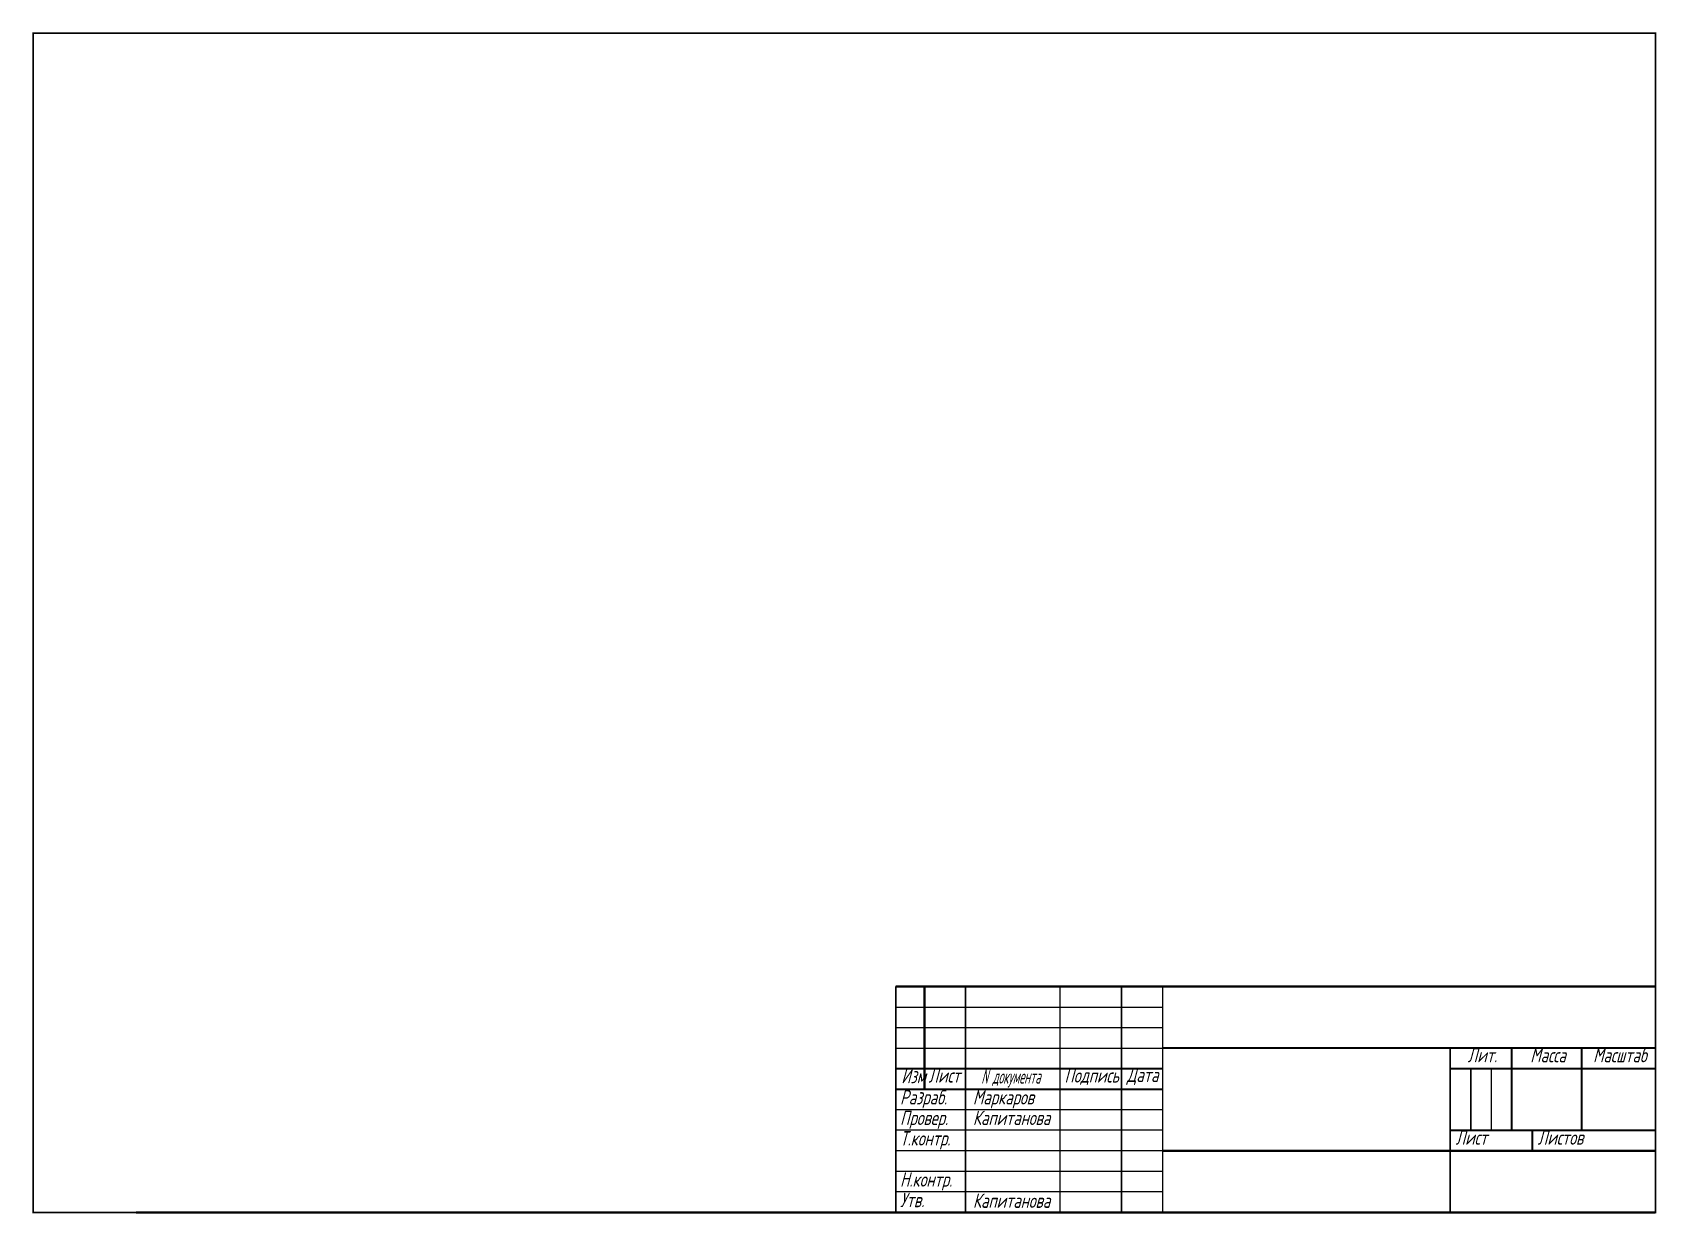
# Model space of a CAD drawing. Header units: millimetres. Extents: x 0 to 5546, y 0 to 4029.
# Drawn here: x 5150.3 to 5545.7, y 3742 to 4029.5 of the extents above.
import ezdxf
from ezdxf.enums import TextEntityAlignment as Align

# ---------------------------------------------------------------- set-up
doc = ezdxf.new("R2010")
doc.units = ezdxf.units.MM
doc.layers.add('FORMAT', color=7, linetype='Continuous')
doc.styles.add('simplex', font='simplex.shx', dxfattribs={"width": 0.7, "oblique": 15})

msp = doc.modelspace()

# ---------------------------------------------------------------- linework, layer by layer
at = {"layer": 'FORMAT'}
for p, q in [((5360.481, 3742.278), (5360.481, 3797.278)), ((5367.481, 3772.278), (5367.481, 3797.278)), ((5377.481, 3797.278), (5377.481, 3742.278)), ((5400.481, 3742.278), (5400.481, 3797.278)), ((5415.481, 3797.278), (5415.481, 3742.278)), ((5425.481, 3742.278), (5425.481, 3797.278)), ((5360.481, 3792.278), (5425.481, 3792.278)), ((5360.481, 3787.278), (5425.481, 3787.278)), ((5360.481, 3782.278), (5425.481, 3782.278)), ((5495.481, 3782.278), (5495.481, 3742.278)), ((5510.481, 3782.278), (5510.481, 3762.278)), ((5527.481, 3762.278), (5527.481, 3782.278)), ((5500.481, 3777.278), (5500.481, 3762.278)), ((5500.481, 3762.278), (5500.481, 3777.278)), ((5505.481, 3777.278), (5505.481, 3762.278)), ((5505.481, 3777.278), (5505.481, 3762.278)), ((5425.481, 3767.278), (5360.481, 3767.278)), ((5425.481, 3762.278), (5360.481, 3762.278)), ((5515.481, 3757.278), (5515.481, 3762.278)), ((5425.481, 3757.278), (5360.481, 3757.278)), ((5425.481, 3752.278), (5360.481, 3752.278)), ((5425.481, 3747.278), (5360.481, 3747.278))]:
    msp.add_line(p, q, dxfattribs=at)
at = {"layer": 'FORMAT', "const_width": 0.4}
msp.add_lwpolyline([(5150.481, 3742.278), (5545.481, 3742.278), (5545.481, 4029.278), (5150.481, 4029.278)], close=True, dxfattribs=at)
at = {"layer": 'FORMAT'}
for points, const_width in [([(5360.481, 3797.278), (5545.481, 3797.278)], 0.5), ([(5360.481, 3797.278), (5545.481, 3797.278)], 0.4), ([(5360.481, 3742.278), (5360.481, 3797.278)], 0.4), ([(5367.481, 3797.278), (5367.481, 3772.278)], 0.5), ([(5367.481, 3772.278), (5367.481, 3797.278)], 0.4), ([(5377.481, 3797.278), (5377.481, 3742.278)], 0.4), ([(5400.481, 3742.278), (5400.481, 3797.278)], 0.4), ([(5415.481, 3797.278), (5415.481, 3742.278)], 0.4), ([(5425.481, 3742.278), (5425.481, 3797.278)], 0.4), ([(5425.481, 3782.278), (5515.981, 3782.278), (5545.481, 3782.278)], 0.5), ([(5545.481, 3782.278), (5425.481, 3782.278)], 0.4), ([(5495.481, 3782.278), (5495.481, 3742.278)], 0.4), ([(5510.481, 3782.278), (5510.481, 3762.278)], 0.5), ([(5510.481, 3782.278), (5510.481, 3762.278)], 0.4), ([(5527.481, 3782.278), (5527.481, 3777.278), (5527.481, 3762.278)], 0.5), ([(5527.481, 3762.278), (5527.481, 3782.278)], 0.4), ([(5360.481, 3777.278), (5425.481, 3777.278)], 0.5), ([(5425.481, 3777.278), (5360.481, 3777.278)], 0.4), ([(5495.481, 3777.278), (5545.481, 3777.278)], 0.5), ([(5495.481, 3777.278), (5545.481, 3777.278)], 0.4), ([(5425.481, 3772.278), (5360.481, 3772.278)], 0.5), ([(5360.481, 3772.278), (5425.481, 3772.278)], 0.4), ([(5495.481, 3762.278), (5545.481, 3762.278)], 0.5), ([(5545.481, 3762.278), (5495.481, 3762.278)], 0.4), ([(5515.481, 3762.278), (5515.481, 3757.278)], 0.5), ([(5515.481, 3757.278), (5515.481, 3762.278)], 0.4), ([(5425.481, 3757.278), (5545.481, 3757.278)], 0.5), ([(5425.481, 3757.278), (5545.481, 3757.278)], 0.4), ([(5175.481, 3742.278), (5545.481, 3742.278)], 0.5)]:
    msp.add_lwpolyline(points, dxfattribs=dict(at, const_width=const_width))

# ---------------------------------------------------------------- texts
at = {"layer": 'FORMAT', "style": 'simplex', "oblique": 15}
for s, width, p in [('Лит.', 0.7, (5503.317, 3778.837)), ('Масса', 0.7, (5519.317, 3778.837)), ('Масштаб', 0.7, (5536.817, 3778.837)), ('N документа', 0.5, (5388.506, 3773.639)), ('Подпись', 0.7, (5408.197, 3773.889)), ('Дата', 0.7, (5420.591, 3774.037))]:
    msp.add_text(s, height=3.5, dxfattribs=dict(at, width=width)).set_placement(p, align=Align.CENTER)
at = {"layer": 'FORMAT', "style": 'simplex', "oblique": 15, "width": 0.7}
for s, p in [('Изм', (5361.831, 3773.728)), ('Лист', (5368.464, 3773.889)), ('Разраб.', (5361.538, 3768.566)), ('Маркаров', (5379.283, 3768.566)), ('Провер.', (5361.538, 3763.566)), ('Капитанова', (5379.283, 3763.566)), ('Т.контр.', (5361.538, 3758.566)), ('Лист', (5496.805, 3758.773)), ('Листов', (5516.805, 3758.773)), ('Н.контр.', (5361.538, 3748.566)), ('Утв.', (5361.538, 3743.566)), ('Капитанова', (5379.283, 3743.404))]:
    msp.add_text(s, height=3.5, dxfattribs=at).set_placement(p)

doc.saveas('drawing.dxf')
